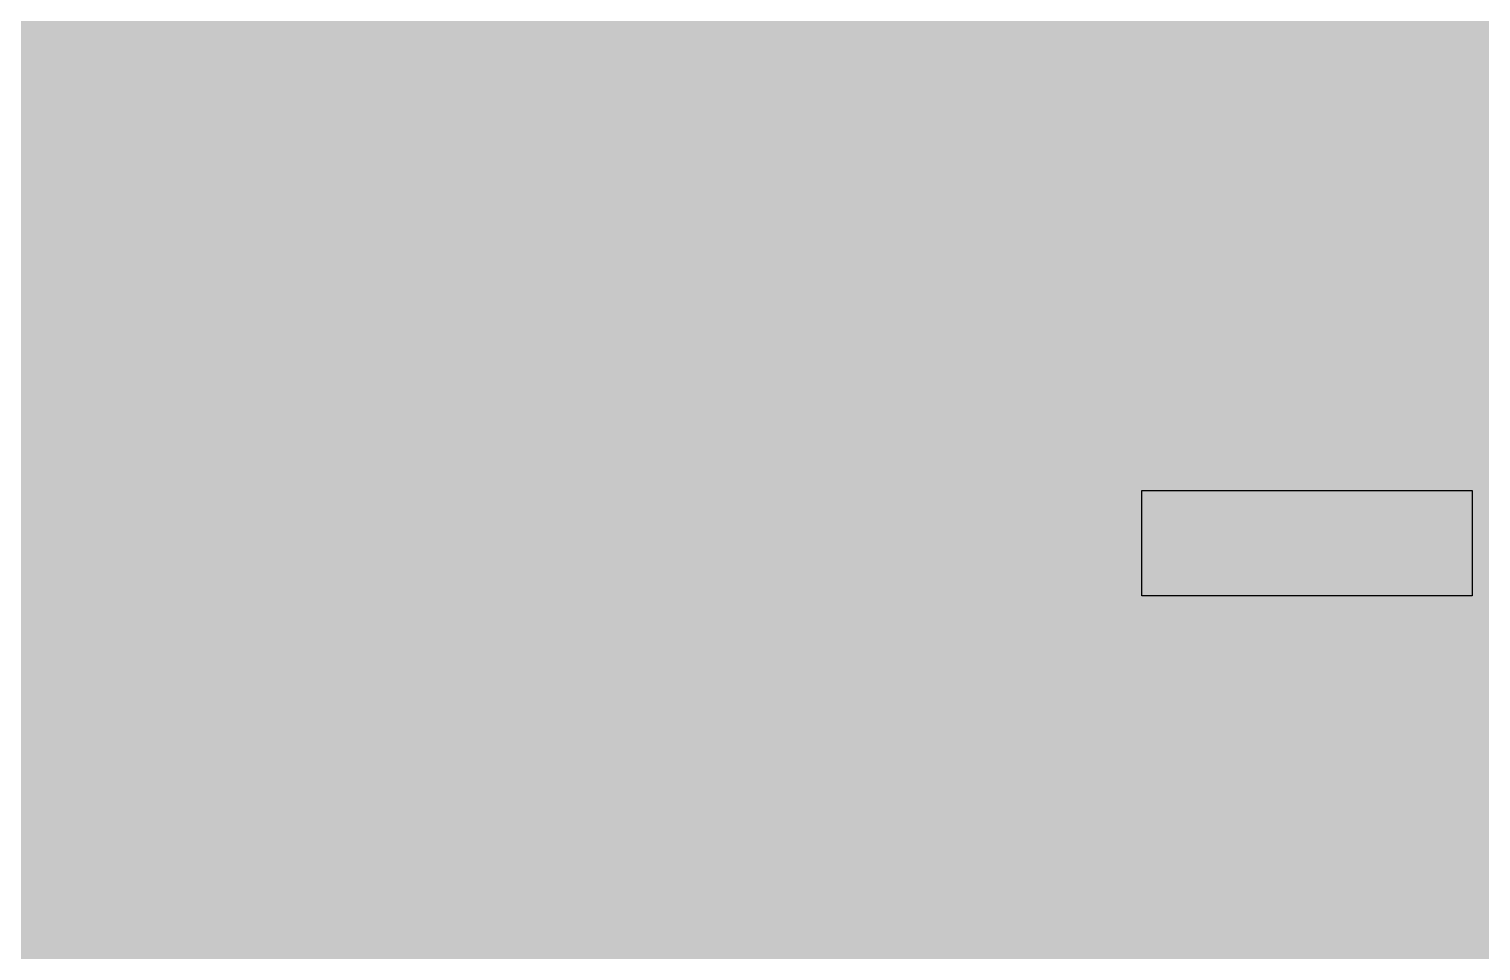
# Model space of a CAD drawing. Header units: millimetres. Extents: x 0 to 212, y 0 to 159.
# Drawn here: x 50.3 to 100.6, y 20.3 to 52.2 of the extents above; entities that cross this region are included whole.
import ezdxf

# ---------------------------------------------------------------- set-up
doc = ezdxf.new("R2010")
doc.units = ezdxf.units.MM

msp = doc.modelspace()

# ---------------------------------------------------------------- hatches: boundary and pattern name
for color, points in [(254, [(14.1633, 0.0536), (13.9878, 0.0533), (13.8125, 0.0559), (13.6373, 0.061), (13.462, 0.0686), (13.2893, 0.0787), (13.114, 0.0914), (12.9413, 0.1041), (12.7686, 0.1219), (12.5959, 0.1397), (12.4231, 0.16), (12.2504, 0.1829), (12.0777, 0.2057), (11.9075, 0.2337), (11.7373, 0.2616), (11.5672, 0.2921), (11.397, 0.3251), (11.2268, 0.3607), (11.0592, 0.3988), (10.8915, 0.4369), (10.7239, 0.4775), (10.5562, 0.5207), (10.3886, 0.5664), (10.2235, 0.6121), (10.0584, 0.6629), (9.8933, 0.7137), (9.7307, 0.7671), (9.5682, 0.8204), (9.4056, 0.8788), (9.2431, 0.9373), (9.083, 0.9982), (8.923, 1.0617), (8.763, 1.1252), (8.6055, 1.1938), (8.4455, 1.2624), (8.2906, 1.331), (8.1331, 1.4046), (7.9781, 1.4783), (7.8232, 1.5545), (7.6708, 1.6332), (7.5184, 1.7145), (7.366, 1.7958), (7.2161, 1.8796), (7.0663, 1.966), (6.919, 2.0523), (6.7716, 2.1438), (6.6243, 2.2352), (6.4795, 2.3266), (6.3348, 2.4232), (6.19, 2.5197), (6.0477, 2.6187), (5.908, 2.7178), (5.7683, 2.8194), (5.6286, 2.9235), (5.4915, 3.0302), (5.3543, 3.1369), (5.2197, 3.2461), (5.0851, 3.3579), (4.953, 3.4722), (4.8209, 3.5865), (4.6914, 3.7033), (4.5644, 3.8202), (4.4348, 3.9395), (4.3104, 4.0615), (4.1859, 4.1859), (4.0615, 4.3104), (3.9395, 4.4348), (3.8202, 4.5618), (3.7033, 4.6914), (3.5865, 4.8209), (3.4722, 4.953), (3.3579, 5.0851), (3.2487, 5.2197), (3.1369, 5.3543), (3.0302, 5.4915), (2.9235, 5.6286), (2.8194, 5.7683), (2.7178, 5.908), (2.6187, 6.0477), (2.5197, 6.19), (2.4232, 6.3348), (2.3266, 6.477), (2.2352, 6.6243), (2.1438, 6.7691), (2.0523, 6.919), (1.966, 7.0663), (1.8796, 7.2161), (1.7958, 7.366), (1.7145, 7.5184), (1.6332, 7.6708), (1.5545, 7.8232), (1.4783, 7.9781), (1.4046, 8.1331), (1.331, 8.2906), (1.2598, 8.4455), (1.1913, 8.603), (1.1252, 8.763), (1.0592, 8.923), (0.9982, 9.083), (0.9373, 9.2431), (0.8763, 9.4056), (0.8204, 9.5682), (0.7645, 9.7307), (0.7112, 9.8933), (0.6604, 10.0584), (0.6121, 10.2235), (0.5639, 10.3911), (0.5207, 10.5562), (0.4775, 10.7239), (0.4343, 10.8915), (0.3962, 11.0592), (0.3607, 11.2268), (0.3251, 11.397), (0.2921, 11.5672), (0.2616, 11.7373), (0.2311, 11.9075), (0.2057, 12.0802), (0.1803, 12.2504), (0.1575, 12.4231), (0.1372, 12.5959), (0.1194, 12.7686), (0.1041, 12.9413), (0.0889, 13.1166), (0.0787, 13.2893), (0.0686, 13.4645), (0.061, 13.6373), (0.0559, 13.8125), (0.0508, 13.9878), (0.0508, 14.163), (0.0522, 144.6925), (0.0508, 144.8664), (0.0559, 145.0416), (0.061, 145.2169), (0.0686, 145.3896), (0.0787, 145.5649), (0.0889, 145.7376), (0.1041, 145.9128), (0.1194, 146.0856), (0.1372, 146.2583), (0.1575, 146.431), (0.1803, 146.6037), (0.2057, 146.7739), (0.2311, 146.9466), (0.2616, 147.1168), (0.2921, 147.287), (0.3251, 147.4572), (0.3607, 147.6248), (0.3962, 147.795), (0.4343, 147.9626), (0.4775, 148.1303), (0.5207, 148.2979), (0.5639, 148.463), (0.6121, 148.6281), (0.6604, 148.7932), (0.7112, 148.9583), (0.7645, 149.1234), (0.8204, 149.286), (0.8763, 149.4485), (0.9373, 149.6111), (0.9982, 149.7711), (1.0592, 149.9311), (1.1252, 150.0911), (1.1913, 150.2486), (1.2598, 150.4061), (1.331, 150.5636), (1.4046, 150.7185), (1.4783, 150.876), (1.5545, 151.0284), (1.6332, 151.1833), (1.7145, 151.3357), (1.7958, 151.4856), (1.8796, 151.638), (1.966, 151.7879), (2.0523, 151.9352), (2.1438, 152.0825), (2.2352, 152.2298), (2.3266, 152.3746), (2.4232, 152.5194), (2.5197, 152.6616), (2.6187, 152.8039), (2.7178, 152.9461), (2.8194, 153.0858), (2.9235, 153.2255), (3.0302, 153.3627), (3.1369, 153.4973), (3.2487, 153.6344), (3.3579, 153.7665), (3.4722, 153.8986), (3.5865, 154.0307), (3.7033, 154.1602), (3.8202, 154.2898), (3.9395, 154.4168), (4.0615, 154.5438), (4.1859, 154.6682), (4.3104, 154.7901), (4.4348, 154.9121), (4.5644, 155.034), (4.6914, 155.1508), (4.8209, 155.2677), (4.953, 155.382), (5.0851, 155.4937), (5.2197, 155.6055), (5.3543, 155.7147), (5.4915, 155.8239), (5.6286, 155.9281), (5.7683, 156.0322), (5.908, 156.1338), (6.0477, 156.2354), (6.19, 156.3345), (6.3348, 156.431), (6.4795, 156.525), (6.6243, 156.6189), (6.7716, 156.7104), (6.919, 156.7993), (7.0663, 156.8882), (7.2161, 156.9745), (7.366, 157.0584), (7.5184, 157.1396), (7.6708, 157.2209), (7.8232, 157.2971), (7.9781, 157.3733), (8.1331, 157.4495), (8.2906, 157.5206), (8.4455, 157.5918), (8.6055, 157.6603), (8.763, 157.7289), (8.923, 157.7924), (9.083, 157.8559), (9.2431, 157.9169), (9.4056, 157.9753), (9.5682, 158.0337), (9.7307, 158.0871), (9.8933, 158.1404), (10.0584, 158.1912), (10.2235, 158.242), (10.3886, 158.2877), (10.5562, 158.3334), (10.7239, 158.3766), (10.8915, 158.4173), (11.0592, 158.4579), (11.2268, 158.4935), (11.397, 158.529), (11.5672, 158.562), (11.7373, 158.5925), (11.9075, 158.6205), (12.0777, 158.6484), (12.2504, 158.6713), (12.4231, 158.6941), (12.5959, 158.7144), (12.7686, 158.7322), (12.9413, 158.75), (13.114, 158.7627), (13.2893, 158.7754), (13.462, 158.7856), (13.6373, 158.7932), (13.8125, 158.7983), (13.9878, 158.8008), (14.163, 158.8033), (197.6078, 158.8036), (197.7822, 158.8008), (197.9574, 158.7983), (198.1327, 158.7932), (198.3054, 158.7856), (198.4807, 158.7754), (198.6534, 158.7627), (198.8287, 158.75), (199.0014, 158.7322), (199.1741, 158.7144), (199.3468, 158.6941), (199.5195, 158.6713), (199.6897, 158.6484), (199.8624, 158.6205), (200.0326, 158.5925), (200.2028, 158.562), (200.373, 158.529), (200.5432, 158.4935), (200.7108, 158.4579), (200.8784, 158.4173), (201.0461, 158.3766), (201.2137, 158.3334), (201.3788, 158.2877), (201.5465, 158.242), (201.7116, 158.1912), (201.8767, 158.1404), (202.0392, 158.0871), (202.2018, 158.0337), (202.3643, 157.9753), (202.5269, 157.9169), (202.6869, 157.8559), (202.8469, 157.7924), (203.007, 157.7289), (203.167, 157.6603), (203.3245, 157.5918), (203.4794, 157.5206), (203.6369, 157.4495), (203.7918, 157.3733), (203.9468, 157.2971), (204.0992, 157.2209), (204.2516, 157.1396), (204.404, 157.0584), (204.5538, 156.9745), (204.7037, 156.8882), (204.8535, 156.7993), (205.0009, 156.7104), (205.1456, 156.6189), (205.293, 156.525), (205.4352, 156.431), (205.58, 156.3345), (205.7222, 156.2354), (205.8619, 156.1338), (206.0016, 156.0322), (206.1413, 155.9281), (206.2785, 155.8239), (206.4156, 155.7147), (206.5503, 155.6055), (206.6849, 155.4937), (206.817, 155.382), (206.949, 155.2677), (207.0786, 155.1508), (207.2081, 155.034), (207.3351, 154.9121), (207.4596, 154.7901), (207.584, 154.6682), (207.7085, 154.5438), (207.8304, 154.4168), (207.9498, 154.2898), (208.0666, 154.1602), (208.1835, 154.0307), (208.2978, 153.8986), (208.4121, 153.7665), (208.5238, 153.6344), (208.6331, 153.4973), (208.7397, 153.3627), (208.8464, 153.2255), (208.9506, 153.0858), (209.0522, 152.9461), (209.1512, 152.8039), (209.2503, 152.6616), (209.3468, 152.5194), (209.4433, 152.3746), (209.5348, 152.2298), (209.6262, 152.0825), (209.7176, 151.9352), (209.804, 151.7879), (209.8904, 151.638), (209.9742, 151.4856), (210.0555, 151.3357), (210.1367, 151.1833), (210.2155, 151.0284), (210.2917, 150.876), (210.3653, 150.7185), (210.439, 150.5636), (210.5076, 150.4061), (210.5762, 150.2486), (210.6447, 150.0911), (210.7082, 149.9311), (210.7717, 149.7711), (210.8327, 149.6111), (210.8911, 149.4485), (210.9495, 149.286), (211.0029, 149.1234), (211.0562, 148.9583), (211.107, 148.7932), (211.1578, 148.6281), (211.2035, 148.463), (211.2493, 148.2979), (211.2924, 148.1303), (211.3331, 147.9626), (211.3712, 147.795), (211.4093, 147.6248), (211.4448, 147.4572), (211.4779, 147.287), (211.5083, 147.1168), (211.5363, 146.9466), (211.5642, 146.7739), (211.5871, 146.6037), (211.6099, 146.431), (211.6303, 146.2583), (211.648, 146.0856), (211.6658, 145.9128), (211.6785, 145.7376), (211.6912, 145.5649), (211.7014, 145.3896), (211.709, 145.2169), (211.7141, 145.0416), (211.7166, 144.8664), (211.7166, 144.6911), (211.7189, 14.1647), (211.7166, 13.9878), (211.7141, 13.8125), (211.709, 13.6373), (211.7014, 13.4645), (211.6912, 13.2893), (211.6785, 13.1166), (211.6658, 12.9413), (211.648, 12.7686), (211.6303, 12.5959), (211.6099, 12.4231), (211.5871, 12.2504), (211.5642, 12.0802), (211.5363, 11.9075), (211.5083, 11.7373), (211.4779, 11.5672), (211.4448, 11.397), (211.4093, 11.2268), (211.3712, 11.0592), (211.3331, 10.8915), (211.2924, 10.7239), (211.2493, 10.5562), (211.2035, 10.3911), (211.1578, 10.2235), (211.107, 10.0584), (211.0562, 9.8933), (211.0029, 9.7307), (210.9495, 9.5682), (210.8911, 9.4056), (210.8327, 9.2431), (210.7717, 9.083), (210.7082, 8.923), (210.6447, 8.763), (210.5762, 8.603), (210.5076, 8.4455), (210.439, 8.2906), (210.3653, 8.1331), (210.2917, 7.9781), (210.2155, 7.8232), (210.1367, 7.6708), (210.0555, 7.5184), (209.9742, 7.366), (209.8904, 7.2161), (209.804, 7.0663), (209.7176, 6.919), (209.6262, 6.7691), (209.5348, 6.6243), (209.4433, 6.477), (209.3468, 6.3348), (209.2503, 6.19), (209.1512, 6.0477), (209.0522, 5.908), (208.9506, 5.7683), (208.8464, 5.6286), (208.7397, 5.4915), (208.6331, 5.3543), (208.5238, 5.2197), (208.4121, 5.0851), (208.2978, 4.953), (208.1835, 4.8209), (208.0666, 4.6914), (207.9498, 4.5618), (207.8304, 4.4348), (207.7085, 4.3104), (207.584, 4.1859), (207.4596, 4.0615), (207.3351, 3.9395), (207.2081, 3.8202), (207.0786, 3.7033), (206.949, 3.5865), (206.817, 3.4722), (206.6849, 3.3579), (206.5503, 3.2461), (206.4156, 3.1369), (206.2785, 3.0302), (206.1413, 2.9235), (206.0016, 2.8194), (205.8619, 2.7178), (205.7222, 2.6187), (205.58, 2.5197), (205.4352, 2.4232), (205.293, 2.3266), (205.1456, 2.2352), (205.0009, 2.1438), (204.8535, 2.0523), (204.7037, 1.966), (204.5538, 1.8796), (204.404, 1.7958), (204.2516, 1.7145), (204.0992, 1.6332), (203.9468, 1.5545), (203.7918, 1.4783), (203.6369, 1.4046), (203.4794, 1.331), (203.3245, 1.2624), (203.167, 1.1938), (203.007, 1.1252), (202.8469, 1.0617), (202.6869, 0.9982), (202.5269, 0.9373), (202.3643, 0.8788), (202.2018, 0.8204), (202.0392, 0.7671), (201.8767, 0.7137), (201.7116, 0.6629), (201.5465, 0.6121), (201.3788, 0.5664), (201.2137, 0.5207), (201.0461, 0.4775), (200.8784, 0.4369), (200.7108, 0.3988), (200.5432, 0.3607), (200.373, 0.3251), (200.2028, 0.2921), (200.0326, 0.2616), (199.8624, 0.2337), (199.6897, 0.2057), (199.5195, 0.1829), (199.3468, 0.16), (199.1741, 0.1397), (199.0014, 0.1219), (198.8287, 0.1041), (198.6534, 0.0914), (198.4807, 0.0787), (198.3054, 0.0686), (198.1327, 0.061), (197.9574, 0.0559), (197.7822, 0.0533), (197.6069, 0.0533)]), (59, [(88.8326, 36.2049), (100.2633, 36.2049), (100.2633, 32.5642), (88.8326, 32.5642)])]:
    msp.add_hatch(color=color).paths.add_polyline_path(points)
h = msp.add_hatch(color=59)
edge = h.paths.add_edge_path()
edge.add_line((74.1426, 47.9319), (74.1934, 47.9298))
edge.add_line((74.1934, 47.9298), (74.2442, 47.9298))
edge.add_line((74.2442, 47.9298), (74.295, 47.9298))
edge.add_line((74.295, 47.9298), (74.3483, 47.9298))
edge.add_line((74.3483, 47.9298), (74.3991, 47.9273))
edge.add_line((74.3991, 47.9273), (74.4499, 47.9273))
edge.add_line((74.4499, 47.9273), (74.5007, 47.9247))
edge.add_line((74.5007, 47.9247), (74.5541, 47.9222))
edge.add_line((74.5541, 47.9222), (74.6049, 47.9196))
edge.add_line((74.6049, 47.9196), (74.6557, 47.9171))
edge.add_line((74.6557, 47.9171), (74.7065, 47.9146))
edge.add_line((74.7065, 47.9146), (74.7598, 47.912))
edge.add_line((74.7598, 47.912), (74.8106, 47.9069))
edge.add_line((74.8106, 47.9069), (74.8614, 47.9044))
edge.add_line((74.8614, 47.9044), (74.9148, 47.8993))
edge.add_line((74.9148, 47.8993), (74.9656, 47.8968))
edge.add_line((74.9656, 47.8968), (75.0164, 47.8917))
edge.add_line((75.0164, 47.8917), (75.0697, 47.8866))
edge.add_line((75.0697, 47.8866), (75.1205, 47.8815))
edge.add_line((75.1205, 47.8815), (75.1738, 47.8739))
edge.add_line((75.1738, 47.8739), (75.2272, 47.8688))
edge.add_line((75.2272, 47.8688), (75.278, 47.8612))
edge.add_line((75.278, 47.8612), (75.3313, 47.8561))
edge.add_line((75.3313, 47.8561), (75.3847, 47.8485))
edge.add_line((75.3847, 47.8485), (75.438, 47.8409))
edge.add_line((75.438, 47.8409), (75.4913, 47.8333))
edge.add_line((75.4913, 47.8333), (75.5447, 47.8231))
edge.add_line((75.5447, 47.8231), (75.598, 47.8155))
edge.add_line((75.598, 47.8155), (75.6514, 47.8079))
edge.add_line((75.6514, 47.8079), (75.7047, 47.7977))
edge.add_line((75.7047, 47.7977), (75.7606, 47.7876))
edge.add_line((75.7606, 47.7876), (75.8139, 47.7774))
edge.add_line((75.8139, 47.7774), (75.8698, 47.7672))
edge.add_line((75.8698, 47.7672), (75.9231, 47.7545))
edge.add_line((75.9231, 47.7545), (75.979, 47.7444))
edge.add_line((75.979, 47.7444), (76.0349, 47.7317))
edge.add_line((76.0349, 47.7317), (76.0908, 47.719))
edge.add_line((76.0908, 47.719), (76.1467, 47.7063))
edge.add_line((76.1467, 47.7063), (76.2025, 47.6936))
edge.add_line((76.2025, 47.6936), (76.2584, 47.6809))
edge.add_line((76.2584, 47.6809), (76.3168, 47.6656))
edge.add_line((76.3168, 47.6656), (76.3727, 47.6529))
edge.add_line((76.3727, 47.6529), (76.4311, 47.6377))
edge.add_line((76.4311, 47.6377), (76.4896, 47.6225))
edge.add_line((76.4896, 47.6225), (76.548, 47.6072))
edge.add_line((76.548, 47.6072), (76.6064, 47.5894))
edge.add_line((76.6064, 47.5894), (76.6648, 47.5742))
edge.add_line((76.6648, 47.5742), (76.7258, 47.5564))
edge.add_line((76.7258, 47.5564), (76.7867, 47.5386))
edge.add_line((76.7867, 47.5386), (76.8452, 47.5209))
edge.add_line((76.8452, 47.5209), (76.9061, 47.5005))
edge.add_line((76.9061, 47.5005), (76.9671, 47.4828))
edge.add_line((76.9671, 47.4828), (77.0306, 47.4624))
edge.add_line((77.0306, 47.4624), (77.0915, 47.4421))
edge.add_line((77.0915, 47.4421), (77.155, 47.4218))
edge.add_line((77.155, 47.4218), (77.2185, 47.3989))
edge.add_line((77.2185, 47.3989), (77.282, 47.3786))
edge.add_line((77.282, 47.3786), (77.3455, 47.3558))
edge.add_line((77.3455, 47.3558), (77.409, 47.3329))
edge.add_line((77.409, 47.3329), (77.4751, 47.31))
edge.add_line((77.4751, 47.31), (77.5411, 47.2872))
edge.add_line((77.5411, 47.2872), (77.6072, 47.2618))
edge.add_line((77.6072, 47.2618), (77.6732, 47.2364))
edge.add_line((77.6732, 47.2364), (77.7418, 47.211))
edge.add_line((77.7418, 47.211), (79.0113, 50.1756))
edge.add_line((79.0113, 50.1756), (78.9584, 50.198))
edge.add_line((78.9584, 50.198), (78.9051, 50.2234))
edge.add_line((78.9051, 50.2234), (78.8518, 50.2463))
edge.add_line((78.8518, 50.2463), (78.7984, 50.2717))
edge.add_line((78.7984, 50.2717), (78.7451, 50.2945))
edge.add_line((78.7451, 50.2945), (78.6892, 50.3199))
edge.add_line((78.6892, 50.3199), (78.6333, 50.3428))
edge.add_line((78.6333, 50.3428), (78.5774, 50.3682))
edge.add_line((78.5774, 50.3682), (78.519, 50.3911))
edge.add_line((78.519, 50.3911), (78.4606, 50.4165))
edge.add_line((78.4606, 50.4165), (78.4022, 50.4393))
edge.add_line((78.4022, 50.4393), (78.3412, 50.4647))
edge.add_line((78.3412, 50.4647), (78.2828, 50.4876))
edge.add_line((78.2828, 50.4876), (78.2218, 50.513))
edge.add_line((78.2218, 50.513), (78.1583, 50.5358))
edge.add_line((78.1583, 50.5358), (78.0948, 50.5612))
edge.add_line((78.0948, 50.5612), (78.0313, 50.5841))
edge.add_line((78.0313, 50.5841), (77.9678, 50.607))
edge.add_line((77.9678, 50.607), (77.9018, 50.6324))
edge.add_line((77.9018, 50.6324), (77.8358, 50.6552))
edge.add_line((77.8358, 50.6552), (77.7697, 50.6781))
edge.add_line((77.7697, 50.6781), (77.7011, 50.7009))
edge.add_line((77.7011, 50.7009), (77.6326, 50.7238))
edge.add_line((77.6326, 50.7238), (77.5614, 50.7467))
edge.add_line((77.5614, 50.7467), (77.4903, 50.7695))
edge.add_line((77.4903, 50.7695), (77.4192, 50.7898))
edge.add_line((77.4192, 50.7898), (77.3455, 50.8127))
edge.add_line((77.3455, 50.8127), (77.2719, 50.833))
edge.add_line((77.2719, 50.833), (77.1982, 50.8533))
edge.add_line((77.1982, 50.8533), (77.122, 50.8762))
edge.add_line((77.122, 50.8762), (77.0458, 50.8965))
edge.add_line((77.0458, 50.8965), (76.9671, 50.9143))
edge.add_line((76.9671, 50.9143), (76.8883, 50.9346))
edge.add_line((76.8883, 50.9346), (76.8096, 50.9549))
edge.add_line((76.8096, 50.9549), (76.7283, 50.9727))
edge.add_line((76.7283, 50.9727), (76.6445, 50.9905))
edge.add_line((76.6445, 50.9905), (76.5632, 51.0108))
edge.add_line((76.5632, 51.0108), (76.4769, 51.0261))
edge.add_line((76.4769, 51.0261), (76.393, 51.0438))
edge.add_line((76.393, 51.0438), (76.3067, 51.0616))
edge.add_line((76.3067, 51.0616), (76.2178, 51.0769))
edge.add_line((76.2178, 51.0769), (76.1289, 51.0921))
edge.add_line((76.1289, 51.0921), (76.04, 51.1073))
edge.add_line((76.04, 51.1073), (75.9485, 51.1226))
edge.add_line((75.9485, 51.1226), (75.8546, 51.1353))
edge.add_line((75.8546, 51.1353), (75.7606, 51.1505))
edge.add_line((75.7606, 51.1505), (75.6666, 51.1632))
edge.add_line((75.6666, 51.1632), (75.5701, 51.1759))
edge.add_line((75.5701, 51.1759), (75.471, 51.1861))
edge.add_line((75.471, 51.1861), (75.3745, 51.1962))
edge.add_line((75.3745, 51.1962), (75.2729, 51.2064))
edge.add_line((75.2729, 51.2064), (75.1713, 51.2166))
edge.add_line((75.1713, 51.2166), (75.0697, 51.2267))
edge.add_line((75.0697, 51.2267), (74.9656, 51.2343))
edge.add_line((74.9656, 51.2343), (74.8589, 51.242))
edge.add_line((74.8589, 51.242), (74.7522, 51.2496))
edge.add_line((74.7522, 51.2496), (74.643, 51.2547))
edge.add_line((74.643, 51.2547), (74.5338, 51.2597))
edge.add_line((74.5338, 51.2597), (74.4245, 51.2648))
edge.add_line((74.4245, 51.2648), (74.3102, 51.2674))
edge.add_line((74.3102, 51.2674), (74.1959, 51.2724))
edge.add_line((74.1959, 51.2724), (74.0816, 51.2724))
edge.add_line((74.0816, 51.2724), (73.9648, 51.275))
edge.add_line((73.9648, 51.275), (73.8454, 51.275))
edge.add_line((73.8454, 51.275), (73.5025, 51.2699))
edge.add_line((73.5025, 51.2699), (73.1647, 51.2521))
edge.add_line((73.1647, 51.2521), (72.832, 51.2242))
edge.add_line((72.832, 51.2242), (72.5043, 51.1835))
edge.add_line((72.5043, 51.1835), (72.1792, 51.1302))
edge.add_line((72.1792, 51.1302), (71.8591, 51.0692))
edge.add_line((71.8591, 51.0692), (71.5467, 50.9956))
edge.add_line((71.5467, 50.9956), (71.2368, 50.9118))
edge.add_line((71.2368, 50.9118), (70.932, 50.8152))
edge.add_line((70.932, 50.8152), (70.6323, 50.7111))
edge.add_line((70.6323, 50.7111), (70.3377, 50.5968))
edge.add_line((70.3377, 50.5968), (70.0481, 50.4698))
edge.add_line((70.0481, 50.4698), (69.7636, 50.3352))
edge.add_line((69.7636, 50.3352), (69.4842, 50.1879))
edge.add_line((69.4842, 50.1879), (69.2099, 50.0329))
edge.add_line((69.2099, 50.0329), (68.9381, 49.8678))
edge.add_line((68.9381, 49.8678), (68.674, 49.6951))
edge.add_line((68.674, 49.6951), (68.4149, 49.5122))
edge.add_line((68.4149, 49.5122), (68.1609, 49.3192))
edge.add_line((68.1609, 49.3192), (67.912, 49.1185))
edge.add_line((67.912, 49.1185), (67.6681, 48.9077))
edge.add_line((67.6681, 48.9077), (67.4268, 48.6893))
edge.add_line((67.4268, 48.6893), (67.1932, 48.4607))
edge.add_line((67.1932, 48.4607), (66.9646, 48.2244))
edge.add_line((66.9646, 48.2244), (66.741, 47.9806))
edge.add_line((66.741, 47.9806), (66.5251, 47.7291))
edge.add_line((66.5251, 47.7291), (66.3118, 47.4701))
edge.add_line((66.3118, 47.4701), (66.1035, 47.2034))
edge.add_line((66.1035, 47.2034), (65.9003, 46.9265))
edge.add_line((65.9003, 46.9265), (65.7047, 46.6446))
edge.add_line((65.7047, 46.6446), (65.5117, 46.355))
edge.add_line((65.5117, 46.355), (65.3263, 46.0578))
edge.add_line((65.3263, 46.0578), (65.1459, 45.753))
edge.add_line((65.1459, 45.753), (64.9707, 45.4431))
edge.add_line((64.9707, 45.4431), (64.8005, 45.1256))
edge.add_line((64.8005, 45.1256), (64.6354, 44.8005))
edge.add_line((64.6354, 44.8005), (64.4754, 44.4703))
edge.add_line((64.4754, 44.4703), (64.323, 44.1325))
edge.add_line((64.323, 44.1325), (64.1756, 43.7896))
edge.add_line((64.1756, 43.7896), (64.0334, 43.4416))
edge.add_line((64.0334, 43.4416), (63.8962, 43.086))
edge.add_line((63.8962, 43.086), (63.7642, 42.7253))
edge.add_line((63.7642, 42.7253), (63.6372, 42.3596))
edge.add_line((63.6372, 42.3596), (63.5178, 41.9887))
edge.add_line((63.5178, 41.9887), (63.4035, 41.6128))
edge.add_line((63.4035, 41.6128), (63.2943, 41.2293))
edge.add_line((63.2943, 41.2293), (63.1927, 40.8432))
edge.add_line((63.1927, 40.8432), (63.0936, 40.452))
edge.add_line((63.0936, 40.452), (63.0022, 40.0558))
edge.add_line((63.0022, 40.0558), (62.9183, 39.6545))
edge.add_line((62.9183, 39.6545), (62.8371, 39.2506))
edge.add_line((62.8371, 39.2506), (62.7634, 38.8417))
edge.add_line((62.7634, 38.8417), (62.6948, 38.4302))
edge.add_line((62.6948, 38.4302), (62.6313, 38.0111))
edge.add_line((62.6313, 38.0111), (62.5754, 37.592))
edge.add_line((62.5754, 37.592), (62.5246, 37.1678))
edge.add_line((62.5246, 37.1678), (62.4789, 36.7411))
edge.add_line((62.4789, 36.7411), (62.4408, 36.3093))
edge.add_line((62.4408, 36.3093), (62.4078, 35.875))
edge.add_line((62.4078, 35.875), (62.3799, 35.4381))
edge.add_line((62.3799, 35.4381), (62.3595, 34.9987))
edge.add_line((62.3595, 34.9987), (62.3443, 34.5567))
edge.add_line((62.3443, 34.5567), (62.3341, 34.1122))
edge.add_line((62.3341, 34.1122), (62.3316, 33.6652))
edge.add_line((62.3316, 33.6652), (62.3341, 33.3324))
edge.add_line((62.3341, 33.3324), (62.3367, 33.0048))
edge.add_line((62.3367, 33.0048), (62.3468, 32.6796))
edge.add_line((62.3468, 32.6796), (62.357, 32.3545))
edge.add_line((62.357, 32.3545), (62.3722, 32.0319))
edge.add_line((62.3722, 32.0319), (62.3926, 31.7119))
edge.add_line((62.3926, 31.7119), (62.4129, 31.3969))
edge.add_line((62.4129, 31.3969), (62.4383, 31.082))
edge.add_line((62.4383, 31.082), (62.4688, 30.7696))
edge.add_line((62.4688, 30.7696), (62.5018, 30.4597))
edge.add_line((62.5018, 30.4597), (62.5399, 30.1549))
edge.add_line((62.5399, 30.1549), (62.5805, 29.8501))
edge.add_line((62.5805, 29.8501), (62.6262, 29.5504))
edge.add_line((62.6262, 29.5504), (62.6745, 29.2532))
edge.add_line((62.6745, 29.2532), (62.7278, 28.9611))
edge.add_line((62.7278, 28.9611), (62.7837, 28.6715))
edge.add_line((62.7837, 28.6715), (62.8447, 28.3845))
edge.add_line((62.8447, 28.3845), (62.9107, 28.1))
edge.add_line((62.9107, 28.1), (62.9793, 27.8232))
edge.add_line((62.9793, 27.8232), (63.053, 27.5463))
edge.add_line((63.053, 27.5463), (63.1317, 27.2745))
edge.add_line((63.1317, 27.2745), (63.2155, 27.0078))
edge.add_line((63.2155, 27.0078), (63.3019, 26.7437))
edge.add_line((63.3019, 26.7437), (63.3933, 26.4846))
edge.add_line((63.3933, 26.4846), (63.4898, 26.2306))
edge.add_line((63.4898, 26.2306), (63.5914, 25.9791))
edge.add_line((63.5914, 25.9791), (63.6981, 25.7353))
edge.add_line((63.6981, 25.7353), (63.8073, 25.494))
edge.add_line((63.8073, 25.494), (63.9242, 25.2578))
edge.add_line((63.9242, 25.2578), (64.0436, 25.0266))
edge.add_line((64.0436, 25.0266), (64.168, 24.8006))
edge.add_line((64.168, 24.8006), (64.3001, 24.577))
edge.add_line((64.3001, 24.577), (64.4347, 24.3611))
edge.add_line((64.4347, 24.3611), (64.577, 24.1503))
edge.add_line((64.577, 24.1503), (64.7217, 23.9446))
edge.add_line((64.7217, 23.9446), (64.8716, 23.7465))
edge.add_line((64.8716, 23.7465), (65.0291, 23.5509))
edge.add_line((65.0291, 23.5509), (65.1916, 23.3629))
edge.add_line((65.1916, 23.3629), (65.3593, 23.18))
edge.add_line((65.3593, 23.18), (65.532, 23.0022))
edge.add_line((65.532, 23.0022), (65.7098, 22.8321))
edge.add_line((65.7098, 22.8321), (65.8927, 22.667))
edge.add_line((65.8927, 22.667), (66.0832, 22.5069))
edge.add_line((66.0832, 22.5069), (66.2788, 22.3545))
edge.add_line((66.2788, 22.3545), (66.4794, 22.2098))
edge.add_line((66.4794, 22.2098), (66.6852, 22.0701))
edge.add_line((66.6852, 22.0701), (66.8985, 21.938))
edge.add_line((66.8985, 21.938), (67.117, 21.811))
edge.add_line((67.117, 21.811), (67.343, 21.6916))
edge.add_line((67.343, 21.6916), (67.5716, 21.5798))
edge.add_line((67.5716, 21.5798), (67.8104, 21.4732))
edge.add_line((67.8104, 21.4732), (68.0517, 21.3766))
edge.add_line((68.0517, 21.3766), (68.3031, 21.2852))
edge.add_line((68.3031, 21.2852), (68.5571, 21.2014))
edge.add_line((68.5571, 21.2014), (68.8213, 21.1252))
edge.add_line((68.8213, 21.1252), (69.088, 21.0566))
edge.add_line((69.088, 21.0566), (69.3623, 20.9956))
edge.add_line((69.3623, 20.9956), (69.6443, 20.9423))
edge.add_line((69.6443, 20.9423), (69.9338, 20.8991))
edge.add_line((69.9338, 20.8991), (70.2285, 20.861))
edge.add_line((70.2285, 20.861), (70.5282, 20.8331))
edge.add_line((70.5282, 20.8331), (70.8381, 20.8102))
edge.add_line((70.8381, 20.8102), (71.153, 20.7975))
edge.add_line((71.153, 20.7975), (71.4756, 20.795))
edge.add_line((71.4756, 20.795), (71.7093, 20.7975))
edge.add_line((71.7093, 20.7975), (71.9404, 20.8051))
edge.add_line((71.9404, 20.8051), (72.169, 20.8178))
edge.add_line((72.169, 20.8178), (72.3976, 20.8331))
edge.add_line((72.3976, 20.8331), (72.6237, 20.8559))
edge.add_line((72.6237, 20.8559), (72.8472, 20.8839))
edge.add_line((72.8472, 20.8839), (73.0707, 20.9169))
edge.add_line((73.0707, 20.9169), (73.2917, 20.9525))
edge.add_line((73.2917, 20.9525), (73.5101, 20.9956))
edge.add_line((73.5101, 20.9956), (73.726, 21.0414))
edge.add_line((73.726, 21.0414), (73.9394, 21.0947))
edge.add_line((73.9394, 21.0947), (74.1502, 21.1506))
edge.add_line((74.1502, 21.1506), (74.3585, 21.2141))
edge.add_line((74.3585, 21.2141), (74.5668, 21.2801))
edge.add_line((74.5668, 21.2801), (74.77, 21.3512))
edge.add_line((74.77, 21.3512), (74.9706, 21.43))
edge.add_line((74.9706, 21.43), (75.1713, 21.5113))
edge.add_line((75.1713, 21.5113), (75.3669, 21.5976))
edge.add_line((75.3669, 21.5976), (75.5599, 21.6891))
edge.add_line((75.5599, 21.6891), (75.7504, 21.7856))
edge.add_line((75.7504, 21.7856), (75.9384, 21.8872))
edge.add_line((75.9384, 21.8872), (76.1238, 21.9939))
edge.add_line((76.1238, 21.9939), (76.3041, 22.1056))
edge.add_line((76.3041, 22.1056), (76.4819, 22.2225))
edge.add_line((76.4819, 22.2225), (76.6572, 22.3444))
edge.add_line((76.6572, 22.3444), (76.8299, 22.4714))
edge.add_line((76.8299, 22.4714), (77.0001, 22.6035))
edge.add_line((77.0001, 22.6035), (77.1652, 22.7381))
edge.add_line((77.1652, 22.7381), (77.3278, 22.8803))
edge.add_line((77.3278, 22.8803), (77.4852, 23.0276))
edge.add_line((77.4852, 23.0276), (77.6402, 23.1775))
edge.add_line((77.6402, 23.1775), (77.7926, 23.335))
edge.add_line((77.7926, 23.335), (77.9399, 23.495))
edge.add_line((77.9399, 23.495), (78.0847, 23.6626))
edge.add_line((78.0847, 23.6626), (78.2269, 23.8328))
edge.add_line((78.2269, 23.8328), (78.3615, 24.0081))
edge.add_line((78.3615, 24.0081), (78.4962, 24.191))
edge.add_line((78.4962, 24.191), (78.6232, 24.3764))
edge.add_line((78.6232, 24.3764), (78.7476, 24.5669))
edge.add_line((78.7476, 24.5669), (78.8695, 24.7625))
edge.add_line((78.8695, 24.7625), (78.9864, 24.9631))
edge.add_line((78.9864, 24.9631), (79.0981, 25.1714))
edge.add_line((79.0981, 25.1714), (79.2048, 25.3822))
edge.add_line((79.2048, 25.3822), (79.309, 25.5981))
edge.add_line((79.309, 25.5981), (79.408, 25.8166))
edge.add_line((79.408, 25.8166), (79.502, 26.0426))
edge.add_line((79.502, 26.0426), (79.5934, 26.2738))
edge.add_line((79.5934, 26.2738), (79.6773, 26.51))
edge.add_line((79.6773, 26.51), (79.7585, 26.7513))
edge.add_line((79.7585, 26.7513), (79.8347, 26.9951))
edge.add_line((79.8347, 26.9951), (79.9059, 27.2466))
edge.add_line((79.9059, 27.2466), (79.9719, 27.5031))
edge.add_line((79.9719, 27.5031), (80.0329, 27.7622))
edge.add_line((80.0329, 27.7622), (80.0913, 28.0289))
edge.add_line((80.0913, 28.0289), (80.1421, 28.2981))
edge.add_line((80.1421, 28.2981), (80.1878, 28.5725))
edge.add_line((80.1878, 28.5725), (80.2284, 28.8544))
edge.add_line((80.2284, 28.8544), (80.264, 29.1389))
edge.add_line((80.264, 29.1389), (80.2945, 29.4284))
edge.add_line((80.2945, 29.4284), (80.3199, 29.7256))
edge.add_line((80.3199, 29.7256), (80.3402, 30.0253))
edge.add_line((80.3402, 30.0253), (80.3529, 30.3301))
edge.add_line((80.3529, 30.3301), (80.3631, 30.64))
edge.add_line((80.3631, 30.64), (80.3656, 30.955))
edge.add_line((80.3656, 30.955), (80.3631, 31.242))
edge.add_line((80.3631, 31.242), (80.3554, 31.5239))
edge.add_line((80.3554, 31.5239), (80.3427, 31.8033))
edge.add_line((80.3427, 31.8033), (80.325, 32.0777))
edge.add_line((80.325, 32.0777), (80.3021, 32.3469))
edge.add_line((80.3021, 32.3469), (80.2767, 32.6111))
edge.add_line((80.2767, 32.6111), (80.2437, 32.8727))
edge.add_line((80.2437, 32.8727), (80.2081, 33.1267))
edge.add_line((80.2081, 33.1267), (80.1675, 33.3781))
edge.add_line((80.1675, 33.3781), (80.1218, 33.6245))
edge.add_line((80.1218, 33.6245), (80.071, 33.8684))
edge.add_line((80.071, 33.8684), (80.0176, 34.1046))
edge.add_line((80.0176, 34.1046), (79.9592, 34.3383))
edge.add_line((79.9592, 34.3383), (79.8957, 34.5669))
edge.add_line((79.8957, 34.5669), (79.8297, 34.7904))
edge.add_line((79.8297, 34.7904), (79.7585, 35.0114))
edge.add_line((79.7585, 35.0114), (79.6823, 35.2247))
edge.add_line((79.6823, 35.2247), (79.6036, 35.4355))
edge.add_line((79.6036, 35.4355), (79.5198, 35.6413))
edge.add_line((79.5198, 35.6413), (79.4334, 35.8445))
edge.add_line((79.4334, 35.8445), (79.342, 36.0401))
edge.add_line((79.342, 36.0401), (79.248, 36.2331))
edge.add_line((79.248, 36.2331), (79.1489, 36.4211))
edge.add_line((79.1489, 36.4211), (79.0473, 36.6039))
edge.add_line((79.0473, 36.6039), (78.9432, 36.7843))
edge.add_line((78.9432, 36.7843), (78.834, 36.957))
edge.add_line((78.834, 36.957), (78.7222, 37.1272))
edge.add_line((78.7222, 37.1272), (78.6054, 37.2923))
edge.add_line((78.6054, 37.2923), (78.486, 37.4523))
edge.add_line((78.486, 37.4523), (78.3641, 37.6098))
edge.add_line((78.3641, 37.6098), (78.2396, 37.7622))
edge.add_line((78.2396, 37.7622), (78.1101, 37.907))
edge.add_line((78.1101, 37.907), (77.978, 38.0517))
edge.add_line((77.978, 38.0517), (77.8434, 38.1889))
edge.add_line((77.8434, 38.1889), (77.7062, 38.3235))
edge.add_line((77.7062, 38.3235), (77.5665, 38.4505))
edge.add_line((77.5665, 38.4505), (77.4243, 38.575))
edge.add_line((77.4243, 38.575), (77.2795, 38.6969))
edge.add_line((77.2795, 38.6969), (77.1296, 38.8112))
edge.add_line((77.1296, 38.8112), (76.9798, 38.923))
edge.add_line((76.9798, 38.923), (76.8248, 39.0296))
edge.add_line((76.8248, 39.0296), (76.6699, 39.1312))
edge.add_line((76.6699, 39.1312), (76.5124, 39.2278))
edge.add_line((76.5124, 39.2278), (76.3499, 39.3217))
edge.add_line((76.3499, 39.3217), (76.1873, 39.4081))
edge.add_line((76.1873, 39.4081), (76.0222, 39.4919))
edge.add_line((76.0222, 39.4919), (75.8546, 39.5707))
edge.add_line((75.8546, 39.5707), (75.6869, 39.6469))
edge.add_line((75.6869, 39.6469), (75.5142, 39.7154))
edge.add_line((75.5142, 39.7154), (75.3415, 39.7815))
edge.add_line((75.3415, 39.7815), (75.1662, 39.8424))
edge.add_line((75.1662, 39.8424), (74.9884, 39.9009))
edge.add_line((74.9884, 39.9009), (74.8106, 39.9517))
edge.add_line((74.8106, 39.9517), (74.6303, 39.9999))
edge.add_line((74.6303, 39.9999), (74.4474, 40.0431))
edge.add_line((74.4474, 40.0431), (74.2645, 40.0812))
edge.add_line((74.2645, 40.0812), (74.0791, 40.1142))
edge.add_line((74.0791, 40.1142), (73.8911, 40.1447))
edge.add_line((73.8911, 40.1447), (73.7032, 40.1701))
edge.add_line((73.7032, 40.1701), (73.5152, 40.1904))
edge.add_line((73.5152, 40.1904), (73.3247, 40.2057))
edge.add_line((73.3247, 40.2057), (73.1317, 40.2158))
edge.add_line((73.1317, 40.2158), (72.9386, 40.2234))
edge.add_line((72.9386, 40.2234), (72.7456, 40.226))
edge.add_line((72.7456, 40.226), (72.6364, 40.226))
edge.add_line((72.6364, 40.226), (72.5272, 40.2234))
edge.add_line((72.5272, 40.2234), (72.4205, 40.2184))
edge.add_line((72.4205, 40.2184), (72.3113, 40.2133))
edge.add_line((72.3113, 40.2133), (72.2046, 40.2057))
edge.add_line((72.2046, 40.2057), (72.0979, 40.1955))
edge.add_line((72.0979, 40.1955), (71.9912, 40.1853))
edge.add_line((71.9912, 40.1853), (71.8845, 40.1726))
edge.add_line((71.8845, 40.1726), (71.7779, 40.1574))
edge.add_line((71.7779, 40.1574), (71.6737, 40.1422))
edge.add_line((71.6737, 40.1422), (71.5696, 40.1244))
edge.add_line((71.5696, 40.1244), (71.4629, 40.1066))
edge.add_line((71.4629, 40.1066), (71.3588, 40.0863))
edge.add_line((71.3588, 40.0863), (71.2572, 40.0634))
edge.add_line((71.2572, 40.0634), (71.153, 40.0406))
edge.add_line((71.153, 40.0406), (71.0514, 40.0152))
edge.add_line((71.0514, 40.0152), (70.9473, 39.9898))
edge.add_line((70.9473, 39.9898), (70.8457, 39.9618))
edge.add_line((70.8457, 39.9618), (70.7441, 39.9313))
edge.add_line((70.7441, 39.9313), (70.645, 39.9009))
edge.add_line((70.645, 39.9009), (70.5434, 39.8678))
edge.add_line((70.5434, 39.8678), (70.4444, 39.8348))
edge.add_line((70.4444, 39.8348), (70.3453, 39.7993))
edge.add_line((70.3453, 39.7993), (70.2462, 39.7637))
edge.add_line((70.2462, 39.7637), (70.1472, 39.7256))
edge.add_line((70.1472, 39.7256), (70.0507, 39.6875))
edge.add_line((70.0507, 39.6875), (69.9516, 39.6469))
edge.add_line((69.9516, 39.6469), (69.8551, 39.6062))
edge.add_line((69.8551, 39.6062), (69.7611, 39.563))
edge.add_line((69.7611, 39.563), (69.6646, 39.5199))
edge.add_line((69.6646, 39.5199), (69.5681, 39.4741))
edge.add_line((69.5681, 39.4741), (69.4741, 39.4259))
edge.add_line((69.4741, 39.4259), (69.3801, 39.3802))
edge.add_line((69.3801, 39.3802), (69.2861, 39.3294))
edge.add_line((69.2861, 39.3294), (69.1947, 39.2811))
edge.add_line((69.1947, 39.2811), (69.1032, 39.2303))
edge.add_line((69.1032, 39.2303), (69.0093, 39.177))
edge.add_line((69.0093, 39.177), (68.9204, 39.1236))
edge.add_line((68.9204, 39.1236), (68.8289, 39.0677))
edge.add_line((68.8289, 39.0677), (68.74, 39.0119))
edge.add_line((68.74, 39.0119), (68.6486, 38.956))
edge.add_line((68.6486, 38.956), (68.5597, 38.8976))
edge.add_line((68.5597, 38.8976), (68.4733, 38.8391))
edge.add_line((68.4733, 38.8391), (68.3844, 38.7782))
edge.add_line((68.3844, 38.7782), (68.2981, 38.7172))
edge.add_line((68.2981, 38.7172), (68.2117, 38.6563))
edge.add_line((68.2117, 38.6563), (68.1279, 38.5928))
edge.add_line((68.1279, 38.5928), (68.0415, 38.5293))
edge.add_line((68.0415, 38.5293), (67.9577, 38.4658))
edge.add_line((67.9577, 38.4658), (67.8739, 38.3997))
edge.add_line((67.8739, 38.3997), (67.7901, 38.3311))
edge.add_line((67.7901, 38.3311), (67.7088, 38.2651))
edge.add_line((67.7088, 38.2651), (67.6275, 38.1965))
edge.add_line((67.6275, 38.1965), (67.5462, 38.1279))
edge.add_line((67.5462, 38.1279), (67.4649, 38.0568))
edge.add_line((67.4649, 38.0568), (67.3862, 37.9857))
edge.add_line((67.3862, 37.9857), (67.3075, 37.9146))
edge.add_line((67.3075, 37.9146), (67.2287, 37.8409))
edge.add_line((67.2287, 37.8409), (67.1525, 37.7673))
edge.add_line((67.1525, 37.7673), (67.0763, 37.6936))
edge.add_line((67.0763, 37.6936), (67.0001, 37.6199))
edge.add_line((67.0001, 37.6199), (66.9239, 37.5437))
edge.add_line((66.9239, 37.5437), (66.8503, 37.4675))
edge.add_line((66.8503, 37.4675), (66.7766, 37.3888))
edge.add_line((66.7766, 37.3888), (66.8147, 37.6784))
edge.add_line((66.8147, 37.6784), (66.8579, 37.9628))
edge.add_line((66.8579, 37.9628), (66.9011, 38.2473))
edge.add_line((66.9011, 38.2473), (66.9493, 38.5267))
edge.add_line((66.9493, 38.5267), (66.9976, 38.8036))
edge.add_line((66.9976, 38.8036), (67.0509, 39.0779))
edge.add_line((67.0509, 39.0779), (67.1068, 39.3497))
edge.add_line((67.1068, 39.3497), (67.1652, 39.6164))
edge.add_line((67.1652, 39.6164), (67.2262, 39.8831))
edge.add_line((67.2262, 39.8831), (67.2897, 40.1447))
edge.add_line((67.2897, 40.1447), (67.3557, 40.4038))
edge.add_line((67.3557, 40.4038), (67.4243, 40.6578))
edge.add_line((67.4243, 40.6578), (67.4954, 40.9092))
edge.add_line((67.4954, 40.9092), (67.5691, 41.1582))
edge.add_line((67.5691, 41.1582), (67.6453, 41.402))
edge.add_line((67.6453, 41.402), (67.724, 41.6433))
edge.add_line((67.724, 41.6433), (67.8053, 41.8821))
edge.add_line((67.8053, 41.8821), (67.8891, 42.1157))
edge.add_line((67.8891, 42.1157), (67.9755, 42.3469))
edge.add_line((67.9755, 42.3469), (68.0644, 42.5729))
edge.add_line((68.0644, 42.5729), (68.1558, 42.7965))
edge.add_line((68.1558, 42.7965), (68.2498, 43.0149))
edge.add_line((68.2498, 43.0149), (68.3463, 43.2308))
edge.add_line((68.3463, 43.2308), (68.4454, 43.4416))
edge.add_line((68.4454, 43.4416), (68.5444, 43.6474))
edge.add_line((68.5444, 43.6474), (68.6486, 43.8506))
edge.add_line((68.6486, 43.8506), (68.7527, 44.0487))
edge.add_line((68.7527, 44.0487), (68.8619, 44.2443))
edge.add_line((68.8619, 44.2443), (68.9712, 44.4348))
edge.add_line((68.9712, 44.4348), (69.0855, 44.6202))
edge.add_line((69.0855, 44.6202), (69.1998, 44.8005))
edge.add_line((69.1998, 44.8005), (69.3166, 44.9783))
edge.add_line((69.3166, 44.9783), (69.436, 45.151))
edge.add_line((69.436, 45.151), (69.5554, 45.3187))
edge.add_line((69.5554, 45.3187), (69.6798, 45.4812))
edge.add_line((69.6798, 45.4812), (69.8068, 45.6387))
edge.add_line((69.8068, 45.6387), (69.9338, 45.7937))
edge.add_line((69.9338, 45.7937), (70.0634, 45.941))
edge.add_line((70.0634, 45.941), (70.1954, 46.0858))
edge.add_line((70.1954, 46.0858), (70.3301, 46.2255))
edge.add_line((70.3301, 46.2255), (70.4672, 46.3601))
edge.add_line((70.4672, 46.3601), (70.6044, 46.4871))
edge.add_line((70.6044, 46.4871), (70.7466, 46.6115))
edge.add_line((70.7466, 46.6115), (70.8889, 46.7309))
edge.add_line((70.8889, 46.7309), (71.0336, 46.8452))
edge.add_line((71.0336, 46.8452), (71.1784, 46.9519))
edge.add_line((71.1784, 46.9519), (71.3283, 47.056))
edge.add_line((71.3283, 47.056), (71.4781, 47.1526))
edge.add_line((71.4781, 47.1526), (71.6305, 47.244))
edge.add_line((71.6305, 47.244), (71.7855, 47.3304))
edge.add_line((71.7855, 47.3304), (71.943, 47.4116))
edge.add_line((71.943, 47.4116), (72.1004, 47.4878))
edge.add_line((72.1004, 47.4878), (72.2605, 47.5564))
edge.add_line((72.2605, 47.5564), (72.423, 47.6199))
edge.add_line((72.423, 47.6199), (72.5856, 47.6783))
edge.add_line((72.5856, 47.6783), (72.7532, 47.7317))
edge.add_line((72.7532, 47.7317), (72.9183, 47.7774))
edge.add_line((72.9183, 47.7774), (73.0885, 47.818))
edge.add_line((73.0885, 47.818), (73.2587, 47.8511))
edge.add_line((73.2587, 47.8511), (73.4339, 47.879))
edge.add_line((73.4339, 47.879), (73.6067, 47.9019))
edge.add_line((73.6067, 47.9019), (73.7845, 47.9171))
edge.add_line((73.7845, 47.9171), (73.9623, 47.9273))
edge.add_line((73.9623, 47.9273), (74.1401, 47.9298))
edge = h.paths.add_edge_path(flags=16)
edge.add_line((71.8993, 36.7136), (72.0115, 36.7106))
edge.add_line((72.0115, 36.7106), (72.1258, 36.7081))
edge.add_line((72.1258, 36.7081), (72.2401, 36.703))
edge.add_line((72.2401, 36.703), (72.3519, 36.6954))
edge.add_line((72.3519, 36.6954), (72.4611, 36.6852))
edge.add_line((72.4611, 36.6852), (72.5703, 36.6725))
edge.add_line((72.5703, 36.6725), (72.6796, 36.6573))
edge.add_line((72.6796, 36.6573), (72.7862, 36.642))
edge.add_line((72.7862, 36.642), (72.8929, 36.6217))
edge.add_line((72.8929, 36.6217), (72.9971, 36.5989))
edge.add_line((72.9971, 36.5989), (73.1012, 36.576))
edge.add_line((73.1012, 36.576), (73.2053, 36.5481))
edge.add_line((73.2053, 36.5481), (73.3069, 36.5201))
edge.add_line((73.3069, 36.5201), (73.406, 36.4871))
edge.add_line((73.406, 36.4871), (73.5051, 36.4515))
edge.add_line((73.5051, 36.4515), (73.6016, 36.416))
edge.add_line((73.6016, 36.416), (73.6981, 36.3753))
edge.add_line((73.6981, 36.3753), (73.7921, 36.3322))
edge.add_line((73.7921, 36.3322), (73.8861, 36.2864))
edge.add_line((73.8861, 36.2864), (73.9775, 36.2356))
edge.add_line((73.9775, 36.2356), (74.0689, 36.1848))
edge.add_line((74.0689, 36.1848), (74.1578, 36.129))
edge.add_line((74.1578, 36.129), (74.2442, 36.0731))
edge.add_line((74.2442, 36.0731), (74.3306, 36.0121))
edge.add_line((74.3306, 36.0121), (74.4144, 35.9486))
edge.add_line((74.4144, 35.9486), (74.4957, 35.88))
edge.add_line((74.4957, 35.88), (74.5769, 35.8115))
edge.add_line((74.5769, 35.8115), (74.6582, 35.7378))
edge.add_line((74.6582, 35.7378), (74.7344, 35.6616))
edge.add_line((74.7344, 35.6616), (74.8106, 35.5803))
edge.add_line((74.8106, 35.5803), (74.8843, 35.4965))
edge.add_line((74.8843, 35.4965), (74.9579, 35.4101))
edge.add_line((74.9579, 35.4101), (75.0265, 35.3212))
edge.add_line((75.0265, 35.3212), (75.0951, 35.2273))
edge.add_line((75.0951, 35.2273), (75.1637, 35.1307))
edge.add_line((75.1637, 35.1307), (75.2272, 35.0291))
edge.add_line((75.2272, 35.0291), (75.2907, 34.925))
edge.add_line((75.2907, 34.925), (75.3516, 34.8183))
edge.add_line((75.3516, 34.8183), (75.4126, 34.7066))
edge.add_line((75.4126, 34.7066), (75.4685, 34.5923))
edge.add_line((75.4685, 34.5923), (75.5244, 34.4729))
edge.add_line((75.5244, 34.4729), (75.5777, 34.351))
edge.add_line((75.5777, 34.351), (75.6285, 34.224))
edge.add_line((75.6285, 34.224), (75.6768, 34.0944))
edge.add_line((75.6768, 34.0944), (75.7225, 33.9598))
edge.add_line((75.7225, 33.9598), (75.7682, 33.8226))
edge.add_line((75.7682, 33.8226), (75.8114, 33.6804))
edge.add_line((75.8114, 33.6804), (75.852, 33.5331))
edge.add_line((75.852, 33.5331), (75.8901, 33.3832))
edge.add_line((75.8901, 33.3832), (75.9257, 33.2283))
edge.add_line((75.9257, 33.2283), (75.9587, 33.0708))
edge.add_line((75.9587, 33.0708), (75.9892, 32.9082))
edge.add_line((75.9892, 32.9082), (76.0197, 32.7406))
edge.add_line((76.0197, 32.7406), (76.0451, 32.5704))
edge.add_line((76.0451, 32.5704), (76.0705, 32.3952))
edge.add_line((76.0705, 32.3952), (76.0908, 32.2148))
edge.add_line((76.0908, 32.2148), (76.1111, 32.0319))
edge.add_line((76.1111, 32.0319), (76.1263, 31.844))
edge.add_line((76.1263, 31.844), (76.1416, 31.6509))
edge.add_line((76.1416, 31.6509), (76.1517, 31.4528))
edge.add_line((76.1517, 31.4528), (76.1619, 31.2496))
edge.add_line((76.1619, 31.2496), (76.1695, 31.0439))
edge.add_line((76.1695, 31.0439), (76.1721, 30.8331))
edge.add_line((76.1721, 30.8331), (76.1746, 30.6172))
edge.add_line((76.1746, 30.6172), (76.1721, 30.4292))
edge.add_line((76.1721, 30.4292), (76.1695, 30.2463))
edge.add_line((76.1695, 30.2463), (76.1644, 30.0634))
edge.add_line((76.1644, 30.0634), (76.1543, 29.8831))
edge.add_line((76.1543, 29.8831), (76.1441, 29.7078))
edge.add_line((76.1441, 29.7078), (76.1314, 29.5351))
edge.add_line((76.1314, 29.5351), (76.1162, 29.3624))
edge.add_line((76.1162, 29.3624), (76.0984, 29.1948))
edge.add_line((76.0984, 29.1948), (76.0781, 29.0297))
edge.add_line((76.0781, 29.0297), (76.0578, 28.8671))
edge.add_line((76.0578, 28.8671), (76.0324, 28.7071))
edge.add_line((76.0324, 28.7071), (76.0044, 28.5496))
edge.add_line((76.0044, 28.5496), (75.9765, 28.3947))
edge.add_line((75.9765, 28.3947), (75.946, 28.2423))
edge.add_line((75.946, 28.2423), (75.9104, 28.0949))
edge.add_line((75.9104, 28.0949), (75.8749, 27.9476))
edge.add_line((75.8749, 27.9476), (75.8368, 27.8054))
edge.add_line((75.8368, 27.8054), (75.7961, 27.6631))
edge.add_line((75.7961, 27.6631), (75.753, 27.526))
edge.add_line((75.753, 27.526), (75.7072, 27.3914))
edge.add_line((75.7072, 27.3914), (75.6615, 27.2593))
edge.add_line((75.6615, 27.2593), (75.6107, 27.1297))
edge.add_line((75.6107, 27.1297), (75.5599, 27.0027))
edge.add_line((75.5599, 27.0027), (75.504, 26.8808))
edge.add_line((75.504, 26.8808), (75.4482, 26.7589))
edge.add_line((75.4482, 26.7589), (75.3897, 26.6421))
edge.add_line((75.3897, 26.6421), (75.3288, 26.5278))
edge.add_line((75.3288, 26.5278), (75.2653, 26.416))
edge.add_line((75.2653, 26.416), (75.1992, 26.3068))
edge.add_line((75.1992, 26.3068), (75.1307, 26.2001))
edge.add_line((75.1307, 26.2001), (75.0621, 26.0985))
edge.add_line((75.0621, 26.0985), (74.9884, 25.9969))
edge.add_line((74.9884, 25.9969), (74.9148, 25.9004))
edge.add_line((74.9148, 25.9004), (74.8386, 25.8064))
edge.add_line((74.8386, 25.8064), (74.7598, 25.715))
edge.add_line((74.7598, 25.715), (74.6785, 25.6261))
edge.add_line((74.6785, 25.6261), (74.5947, 25.5397))
edge.add_line((74.5947, 25.5397), (74.5084, 25.4584))
edge.add_line((74.5084, 25.4584), (74.4195, 25.3797))
edge.add_line((74.4195, 25.3797), (74.3306, 25.3035))
edge.add_line((74.3306, 25.3035), (74.2391, 25.2298))
edge.add_line((74.2391, 25.2298), (74.1426, 25.1587))
edge.add_line((74.1426, 25.1587), (74.0461, 25.0927))
edge.add_line((74.0461, 25.0927), (73.947, 25.0266))
edge.add_line((73.947, 25.0266), (73.848, 24.9657))
edge.add_line((73.848, 24.9657), (73.7438, 24.9072))
edge.add_line((73.7438, 24.9072), (73.6397, 24.8539))
edge.add_line((73.6397, 24.8539), (73.5305, 24.8006))
edge.add_line((73.5305, 24.8006), (73.4212, 24.7523))
edge.add_line((73.4212, 24.7523), (73.3095, 24.7066))
edge.add_line((73.3095, 24.7066), (73.1952, 24.6634))
edge.add_line((73.1952, 24.6634), (73.0783, 24.6228))
edge.add_line((73.0783, 24.6228), (72.9615, 24.5872))
edge.add_line((72.9615, 24.5872), (72.8396, 24.5542))
edge.add_line((72.8396, 24.5542), (72.7177, 24.5237))
edge.add_line((72.7177, 24.5237), (72.5932, 24.4958))
edge.add_line((72.5932, 24.4958), (72.4662, 24.4729))
edge.add_line((72.4662, 24.4729), (72.3367, 24.4526))
edge.add_line((72.3367, 24.4526), (72.2046, 24.4348))
edge.add_line((72.2046, 24.4348), (72.0725, 24.4196))
edge.add_line((72.0725, 24.4196), (71.9353, 24.4094))
edge.add_line((71.9353, 24.4094), (71.7982, 24.3992))
edge.add_line((71.7982, 24.3992), (71.6585, 24.3967))
edge.add_line((71.6585, 24.3967), (71.5162, 24.3942))
edge.add_line((71.5162, 24.3942), (71.3715, 24.3967))
edge.add_line((71.3715, 24.3967), (71.2267, 24.4018))
edge.add_line((71.2267, 24.4018), (71.0844, 24.4094))
edge.add_line((71.0844, 24.4094), (70.9447, 24.4221))
edge.add_line((70.9447, 24.4221), (70.8076, 24.4399))
edge.add_line((70.8076, 24.4399), (70.6704, 24.4602))
edge.add_line((70.6704, 24.4602), (70.5358, 24.4831))
edge.add_line((70.5358, 24.4831), (70.4037, 24.511))
edge.add_line((70.4037, 24.511), (70.2742, 24.5415))
edge.add_line((70.2742, 24.5415), (70.1472, 24.577))
edge.add_line((70.1472, 24.577), (70.0202, 24.6177))
edge.add_line((70.0202, 24.6177), (69.8957, 24.6609))
edge.add_line((69.8957, 24.6609), (69.7738, 24.7091))
edge.add_line((69.7738, 24.7091), (69.6544, 24.7599))
edge.add_line((69.6544, 24.7599), (69.5376, 24.8158))
edge.add_line((69.5376, 24.8158), (69.4207, 24.8742))
edge.add_line((69.4207, 24.8742), (69.309, 24.9403))
edge.add_line((69.309, 24.9403), (69.1972, 25.0088))
edge.add_line((69.1972, 25.0088), (69.088, 25.08))
edge.add_line((69.088, 25.08), (68.9813, 25.1587))
edge.add_line((68.9813, 25.1587), (68.8746, 25.24))
edge.add_line((68.8746, 25.24), (68.773, 25.3238))
edge.add_line((68.773, 25.3238), (68.6714, 25.4152))
edge.add_line((68.6714, 25.4152), (68.5724, 25.5092))
edge.add_line((68.5724, 25.5092), (68.4759, 25.6083))
edge.add_line((68.4759, 25.6083), (68.3819, 25.7124))
edge.add_line((68.3819, 25.7124), (68.2904, 25.8216))
edge.add_line((68.2904, 25.8216), (68.2015, 25.9359))
edge.add_line((68.2015, 25.9359), (68.1152, 26.0528))
edge.add_line((68.1152, 26.0528), (68.0288, 26.1772))
edge.add_line((68.0288, 26.1772), (67.9475, 26.3042))
edge.add_line((67.9475, 26.3042), (67.8663, 26.4363))
edge.add_line((67.8663, 26.4363), (67.7875, 26.5735))
edge.add_line((67.7875, 26.5735), (67.7113, 26.7157))
edge.add_line((67.7113, 26.7157), (67.6377, 26.863))
edge.add_line((67.6377, 26.863), (67.5665, 27.0154))
edge.add_line((67.5665, 27.0154), (67.498, 27.1729))
edge.add_line((67.498, 27.1729), (67.4319, 27.3355))
edge.add_line((67.4319, 27.3355), (67.3684, 27.5031))
edge.add_line((67.3684, 27.5031), (67.3049, 27.6758))
edge.add_line((67.3049, 27.6758), (67.2465, 27.8536))
edge.add_line((67.2465, 27.8536), (67.1881, 28.0365))
edge.add_line((67.1881, 28.0365), (67.1347, 28.227))
edge.add_line((67.1347, 28.227), (67.0814, 28.4201))
edge.add_line((67.0814, 28.4201), (67.0331, 28.6207))
edge.add_line((67.0331, 28.6207), (66.9849, 28.8239))
edge.add_line((66.9849, 28.8239), (66.9392, 29.0347))
edge.add_line((66.9392, 29.0347), (66.8985, 29.2506))
edge.add_line((66.8985, 29.2506), (66.8579, 29.4716))
edge.add_line((66.8579, 29.4716), (66.8198, 29.7002))
edge.add_line((66.8198, 29.7002), (66.7868, 29.9314))
edge.add_line((66.7868, 29.9314), (66.7537, 30.1701))
edge.add_line((66.7537, 30.1701), (66.7233, 30.4165))
edge.add_line((66.7233, 30.4165), (66.6953, 30.6654))
edge.add_line((66.6953, 30.6654), (66.6725, 30.922))
edge.add_line((66.6725, 30.922), (66.6496, 31.1836))
edge.add_line((66.6496, 31.1836), (66.6293, 31.4503))
edge.add_line((66.6293, 31.4503), (66.6115, 31.7246))
edge.add_line((66.6115, 31.7246), (66.5988, 32.004))
edge.add_line((66.5988, 32.004), (66.5861, 32.291))
edge.add_line((66.5861, 32.291), (66.5759, 32.5806))
edge.add_line((66.5759, 32.5806), (66.5709, 32.8803))
edge.add_line((66.5709, 32.8803), (66.5658, 33.1851))
edge.add_line((66.5658, 33.1851), (66.5658, 33.495))
edge.add_line((66.5658, 33.495), (66.566, 33.9203))
edge.add_line((66.566, 33.9203), (66.6242, 33.9877))
edge.add_line((66.6242, 33.9877), (66.6852, 34.0563))
edge.add_line((66.6852, 34.0563), (66.7461, 34.1249))
edge.add_line((66.7461, 34.1249), (66.8096, 34.1935))
edge.add_line((66.8096, 34.1935), (66.8731, 34.2621))
edge.add_line((66.8731, 34.2621), (66.9366, 34.3306))
edge.add_line((66.9366, 34.3306), (67.0001, 34.3967))
edge.add_line((67.0001, 34.3967), (67.0662, 34.4653))
edge.add_line((67.0662, 34.4653), (67.1322, 34.5313))
edge.add_line((67.1322, 34.5313), (67.2008, 34.5973))
edge.add_line((67.2008, 34.5973), (67.2668, 34.6608))
edge.add_line((67.2668, 34.6608), (67.3354, 34.7269))
edge.add_line((67.3354, 34.7269), (67.4065, 34.7904))
edge.add_line((67.4065, 34.7904), (67.4751, 34.8539))
edge.add_line((67.4751, 34.8539), (67.5462, 34.9174))
edge.add_line((67.5462, 34.9174), (67.6173, 34.9809))
edge.add_line((67.6173, 34.9809), (67.691, 35.0418))
edge.add_line((67.691, 35.0418), (67.7647, 35.1028))
edge.add_line((67.7647, 35.1028), (67.8383, 35.1638))
edge.add_line((67.8383, 35.1638), (67.912, 35.2222))
edge.add_line((67.912, 35.2222), (67.9882, 35.2831))
edge.add_line((67.9882, 35.2831), (68.0644, 35.339))
edge.add_line((68.0644, 35.339), (68.1406, 35.3974))
edge.add_line((68.1406, 35.3974), (68.2193, 35.4533))
edge.add_line((68.2193, 35.4533), (68.2981, 35.5092))
edge.add_line((68.2981, 35.5092), (68.3768, 35.5651))
edge.add_line((68.3768, 35.5651), (68.4555, 35.6184))
edge.add_line((68.4555, 35.6184), (68.5368, 35.6692))
edge.add_line((68.5368, 35.6692), (68.6181, 35.7226))
edge.add_line((68.6181, 35.7226), (68.6994, 35.7734))
edge.add_line((68.6994, 35.7734), (68.7832, 35.8216))
edge.add_line((68.7832, 35.8216), (68.867, 35.8724))
edge.add_line((68.867, 35.8724), (68.9508, 35.9181))
edge.add_line((68.9508, 35.9181), (69.0347, 35.9664))
edge.add_line((69.0347, 35.9664), (69.121, 36.0096))
edge.add_line((69.121, 36.0096), (69.2074, 36.0553))
edge.add_line((69.2074, 36.0553), (69.2937, 36.0985))
edge.add_line((69.2937, 36.0985), (69.3826, 36.1391))
edge.add_line((69.3826, 36.1391), (69.469, 36.1798))
edge.add_line((69.469, 36.1798), (69.5604, 36.2179))
edge.add_line((69.5604, 36.2179), (69.6493, 36.256))
edge.add_line((69.6493, 36.256), (69.7382, 36.2941))
edge.add_line((69.7382, 36.2941), (69.8297, 36.3296))
edge.add_line((69.8297, 36.3296), (69.9237, 36.3626))
edge.add_line((69.9237, 36.3626), (70.0151, 36.3957))
edge.add_line((70.0151, 36.3957), (70.1091, 36.4261))
edge.add_line((70.1091, 36.4261), (70.2031, 36.4566))
edge.add_line((70.2031, 36.4566), (70.297, 36.4846))
edge.add_line((70.297, 36.4846), (70.391, 36.51))
edge.add_line((70.391, 36.51), (70.4875, 36.5354))
edge.add_line((70.4875, 36.5354), (70.5841, 36.5582))
edge.add_line((70.5841, 36.5582), (70.6806, 36.5811))
edge.add_line((70.6806, 36.5811), (70.7796, 36.6014))
edge.add_line((70.7796, 36.6014), (70.8787, 36.6217))
edge.add_line((70.8787, 36.6217), (70.9778, 36.637))
edge.add_line((70.9778, 36.637), (71.0768, 36.6522))
edge.add_line((71.0768, 36.6522), (71.1784, 36.6674))
edge.add_line((71.1784, 36.6674), (71.2775, 36.6776))
edge.add_line((71.2775, 36.6776), (71.3791, 36.6878))
edge.add_line((71.3791, 36.6878), (71.4832, 36.6979))
edge.add_line((71.4832, 36.6979), (71.5848, 36.703))
edge.add_line((71.5848, 36.703), (71.689, 36.7081))
edge.add_line((71.689, 36.7081), (71.7931, 36.7106))
edge.add_line((71.7931, 36.7106), (71.8972, 36.7132))

# ---------------------------------------------------------------- linework, layer by layer
at = {"color": 59}
msp.add_lwpolyline([(88.8326, 36.2049), (100.2633, 36.2049), (100.2633, 32.5642), (88.8326, 32.5642), (88.8326, 36.2049)], dxfattribs=at)

doc.saveas('drawing.dxf')
